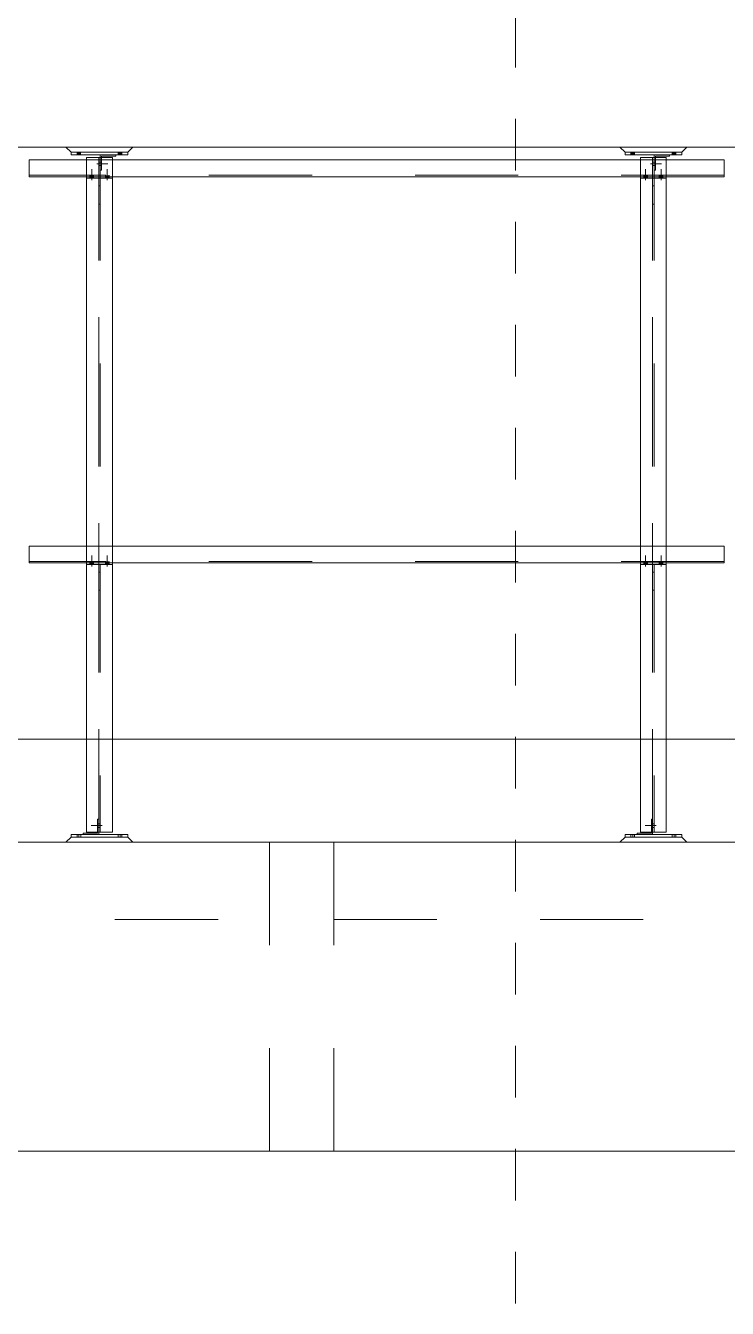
# Model space of a CAD drawing. Header units: millimetres. Extents: x 652937 to 1670132, y 1473552 to 2851037.
# Drawn here: x 663523.825 to 663526.549, y 1524528.41 to 1524533.392 of the extents above; entities that cross this region are included whole.
import ezdxf

# ---------------------------------------------------------------- set-up
doc = ezdxf.new("R2010")
doc.units = ezdxf.units.MM
for name, pattern in [('XKITLINE00', [0]), ('XKITLINE01', [4, 1, -1, 1, -1]), ('XKITLINE02', [4, 2, -2])]:
    doc.linetypes.add(name, pattern=pattern)
for name, color, linetype, lineweight in [('Bolt', 7, 'Continuous', 0), ('Part', 7, 'Continuous', 0), ('S-GRID', 7, 'Continuous', 9)]:
    doc.layers.add(name, color=color, linetype=linetype, lineweight=lineweight)

# ---------------------------------------------------------------- blocks, each defined once
blk = doc.blocks.new('*A24833556')
at = {"layer": 'S-GRID', "color": 7, "linetype": 'XKITLINE01', "lineweight": 0}
blk.add_line((139.952037, 31.472868), (282.742408, 31.472868), dxfattribs=at)
blk = doc.blocks.new('*A25073580')
at = {"layer": 'Part', "color": 7, "linetype": 'XKITLINE00', "lineweight": 0}
for p, q in [((244.21731, 44.772868), (243.71731, 44.772868)), ((243.71731, 44.772868), (243.71731, 44.722868)), ((244.21731, 44.772868), (244.21731, 44.722868)), ((243.71731, 44.367868), (243.71731, 37.222868)), ((244.21731, 44.367868), (244.21731, 37.222868)), ((243.71731, 33.472868), (243.71731, 36.867868)), ((244.21731, 36.867868), (244.21731, 33.472868))]:
    blk.add_line(p, q, dxfattribs=at)
at = {"layer": 'Part', "color": 7, "linetype": 'XKITLINE02', "lineweight": 0}
for p, q in [((243.71731, 31.672868), (243.71731, 44.772868)), ((243.71731, 44.772868), (243.71731, 44.772868)), ((243.71731, 44.722868), (243.71731, 44.367868)), ((243.95231, 44.772868), (243.95231, 31.672868)), ((243.98231, 44.772868), (243.98231, 31.672868)), ((244.21731, 44.722868), (244.21731, 36.867868)), ((243.71731, 44.427868), (243.71731, 44.367868)), ((243.95231, 31.672868), (243.95231, 44.427868)), ((243.71731, 37.222868), (243.71731, 36.867868)), ((244.21731, 37.222868), (244.21731, 36.867868)), ((243.71731, 33.472868), (243.71731, 31.672868)), ((244.21731, 33.472868), (244.21731, 31.672868)), ((243.71731, 31.672868), (244.21731, 31.672868))]:
    blk.add_line(p, q, dxfattribs=at)
blk = doc.blocks.new('*A25113584')
at = {"layer": 'Part', "color": 7, "linetype": 'XKITLINE02', "lineweight": 0}
for p, q in [((254.467297, 31.672868), (254.467297, 44.772868)), ((254.467297, 44.772868), (254.467298, 44.772868)), ((254.467298, 44.722868), (254.467298, 44.367868)), ((254.702298, 44.772868), (254.702298, 31.672868)), ((254.732298, 44.772868), (254.732297, 31.672868)), ((254.967298, 44.722868), (254.967298, 36.867868)), ((254.467297, 44.397868), (254.467298, 44.367868)), ((254.702297, 31.672868), (254.702297, 44.367868)), ((254.467298, 37.222868), (254.467298, 36.867868)), ((254.967298, 37.222868), (254.967298, 36.867868)), ((254.467298, 33.472868), (254.467297, 31.672868)), ((254.967298, 33.472868), (254.967297, 31.672868)), ((254.467297, 31.672868), (254.967298, 31.672868))]:
    blk.add_line(p, q, dxfattribs=at)
at = {"layer": 'Part', "color": 7, "linetype": 'XKITLINE00', "lineweight": 0}
for p, q in [((254.967298, 44.772868), (254.467298, 44.772868)), ((254.467298, 44.772868), (254.467298, 44.722868)), ((254.967298, 44.772868), (254.967298, 44.722868)), ((254.467298, 44.367868), (254.467298, 37.222868)), ((254.967298, 44.367868), (254.967298, 37.222868)), ((254.467298, 33.472868), (254.467298, 36.867868)), ((254.967298, 36.867868), (254.967298, 33.472868))]:
    blk.add_line(p, q, dxfattribs=at)
blk = doc.blocks.new('*A25153588')
at = {"layer": 'S-GRID', "color": 7, "linetype": 'XKITLINE01', "lineweight": 0}
blk.add_line((252.042339, -15.480012), (252.042339, 86.572868), dxfattribs=at)
blk = doc.blocks.new('*A25423615')
at = {"layer": 'Part', "color": 7, "linetype": 'XKITLINE02', "lineweight": 0}
for p, q in [((243.317309, 31.472868), (243.41731, 31.572868)), ((244.61731, 31.472868), (243.317309, 31.472868)), ((243.41731, 31.572868), (243.31731, 31.472868)), ((243.41731, 31.572868), (244.51731, 31.572868)), ((244.61731, 31.472868), (244.51731, 31.572868)), ((244.51731, 31.572868), (244.617309, 31.472868)), ((244.617309, 31.472868), (244.61731, 31.472868))]:
    blk.add_line(p, q, dxfattribs=at)
blk = doc.blocks.new('*A25433616')
at = {"layer": 'Bolt', "color": 7, "linetype": 'XKITLINE02', "lineweight": 0}
for p, q in [((244.02191, 31.797868), (243.80731, 31.797868)), ((243.95231, 31.832868), (243.92731, 31.832868)), ((243.95231, 31.762868), (243.92731, 31.762868)), ((243.98231, 31.832868), (243.95231, 31.832868)), ((243.98231, 31.762868), (243.95231, 31.762868))]:
    blk.add_line(p, q, dxfattribs=at)
blk = doc.blocks.new('*A25443617')
at = {"layer": 'Part', "color": 7, "linetype": 'XKITLINE02', "lineweight": 0}
for p, q in [((244.51731, 31.622868), (243.41731, 31.622868)), ((243.41731, 31.572868), (243.41731, 31.622868)), ((243.41731, 31.622868), (243.41731, 31.572868)), ((244.51731, 31.572868), (243.41731, 31.572868)), ((244.51731, 31.622868), (244.51731, 31.572868)), ((244.51731, 31.572868), (244.51731, 31.622868))]:
    blk.add_line(p, q, dxfattribs=at)
blk = doc.blocks.new('*A25453618')
at = {"layer": 'Part', "color": 7, "linetype": 'XKITLINE02', "lineweight": 0}
for p, q in [((243.95231, 31.922868), (243.92731, 31.922868)), ((243.92731, 31.922868), (243.92731, 31.647868)), ((243.92731, 31.647868), (243.92731, 31.922868)), ((243.95231, 31.622868), (243.95231, 31.922868)), ((243.95231, 31.622868), (243.95231, 31.922868)), ((243.92731, 31.647868), (243.65231, 31.647868)), ((243.65231, 31.647868), (243.65231, 31.622868)), ((243.65231, 31.647868), (243.65231, 31.622868)), ((243.65231, 31.622868), (243.95231, 31.622868))]:
    blk.add_line(p, q, dxfattribs=at)
blk = doc.blocks.new('*A25463619')
at = {"layer": 'Bolt', "color": 7, "linetype": 'XKITLINE02', "lineweight": 0}
for p, q in [((243.53231, 31.572868), (243.53231, 31.622868)), ((243.56731, 31.572868), (243.56731, 31.622868)), ((243.60231, 31.572868), (243.60231, 31.622868)), ((244.33231, 31.572868), (244.33231, 31.622868)), ((244.36731, 31.572868), (244.36731, 31.622868)), ((244.40231, 31.572868), (244.40231, 31.622868))]:
    blk.add_line(p, q, dxfattribs=at)
blk = doc.blocks.new('*A25473620')
at = {"layer": 'Part', "color": 7, "linetype": 'XKITLINE02', "lineweight": 0}
for p, q in [((254.067297, 31.472868), (254.167297, 31.572868)), ((255.367298, 31.472868), (254.067297, 31.472868)), ((254.167298, 31.572868), (254.067298, 31.472868)), ((254.167297, 31.572868), (255.267298, 31.572868)), ((255.367298, 31.472868), (255.267297, 31.572868)), ((255.267297, 31.572868), (255.367297, 31.472868)), ((255.367297, 31.472868), (255.367298, 31.472868))]:
    blk.add_line(p, q, dxfattribs=at)
blk = doc.blocks.new('*A25483621')
at = {"layer": 'Bolt', "color": 7, "linetype": 'XKITLINE02', "lineweight": 0}
for p, q in [((254.771897, 31.797868), (254.557297, 31.797868)), ((254.702297, 31.832868), (254.677297, 31.832868)), ((254.702298, 31.762868), (254.677298, 31.762868)), ((254.732297, 31.832868), (254.702297, 31.832868)), ((254.732297, 31.762868), (254.702297, 31.762868))]:
    blk.add_line(p, q, dxfattribs=at)
blk = doc.blocks.new('*A25493622')
at = {"layer": 'Part', "color": 7, "linetype": 'XKITLINE02', "lineweight": 0}
for p, q in [((255.267298, 31.622868), (254.167297, 31.622868)), ((254.167297, 31.622868), (254.167297, 31.572868)), ((255.267298, 31.572868), (254.167297, 31.572868)), ((254.167298, 31.572868), (254.167298, 31.622868)), ((255.267297, 31.572868), (255.267297, 31.622868)), ((255.267298, 31.622868), (255.267298, 31.572868))]:
    blk.add_line(p, q, dxfattribs=at)
blk = doc.blocks.new('*A25503623')
at = {"layer": 'Part', "color": 7, "linetype": 'XKITLINE02', "lineweight": 0}
for p, q in [((254.702298, 31.922868), (254.677297, 31.922868)), ((254.677297, 31.647868), (254.677297, 31.922868)), ((254.677298, 31.922868), (254.677298, 31.647868)), ((254.702297, 31.622868), (254.702297, 31.922868)), ((254.702298, 31.622868), (254.702298, 31.922868)), ((254.677298, 31.647868), (254.402297, 31.647868)), ((254.402297, 31.647868), (254.402297, 31.622868)), ((254.402298, 31.647868), (254.402298, 31.622868)), ((254.402297, 31.622868), (254.702298, 31.622868))]:
    blk.add_line(p, q, dxfattribs=at)
blk = doc.blocks.new('*A25513624')
at = {"layer": 'Bolt', "color": 7, "linetype": 'XKITLINE02', "lineweight": 0}
for p, q in [((254.282297, 31.572868), (254.282297, 31.622868)), ((254.317297, 31.572868), (254.317297, 31.622868)), ((254.352298, 31.572868), (254.352298, 31.622868)), ((255.082297, 31.572868), (255.082297, 31.622868)), ((255.117297, 31.572868), (255.117297, 31.622868)), ((255.152298, 31.572868), (255.152298, 31.622868))]:
    blk.add_line(p, q, dxfattribs=at)
blk = doc.blocks.new('*A25753648')
at = {"layer": 'Part', "color": 7, "linetype": 'XKITLINE00', "lineweight": 0}
for p, q in [((271.212361, 31.472868), (227.477361, 31.472868)), ((271.212361, 25.472868), (227.477361, 25.472868))]:
    blk.add_line(p, q, dxfattribs=at)
blk = doc.blocks.new('*A25763649')
at = {"layer": 'Part', "color": 7, "linetype": 'XKITLINE00', "lineweight": 0}
for p, q in [((271.212361, 33.472868), (227.477361, 33.472868)), ((271.212361, 31.472868), (227.477361, 31.472868))]:
    blk.add_line(p, q, dxfattribs=at)
blk = doc.blocks.new('*A27473820')
at = {"layer": 'Part', "color": 7, "linetype": 'XKITLINE02', "lineweight": 0}
for p, q in [((247.267338, 31.472868), (232.267336, 31.472868)), ((232.267338, 29.972868), (232.267338, 31.472868)), ((247.267338, 29.972868), (247.267338, 31.472868)), ((232.267336, 29.972868), (247.267338, 29.972868))]:
    blk.add_line(p, q, dxfattribs=at)
blk = doc.blocks.new('*A27873860')
at = {"layer": 'Part', "color": 7, "linetype": 'XKITLINE02', "lineweight": 0}
for p, q in [((248.517338, 31.472868), (247.267336, 31.472868)), ((247.267338, 25.472868), (247.267338, 31.472868)), ((248.517338, 25.472868), (248.517338, 31.472868)), ((247.267336, 25.472868), (248.517338, 25.472868))]:
    blk.add_line(p, q, dxfattribs=at)
blk = doc.blocks.new('*A27983871')
at = {"layer": 'Part', "color": 7, "linetype": 'XKITLINE02', "lineweight": 0}
for p, q in [((259.117338, 31.472868), (248.517336, 31.472868)), ((248.517338, 29.972868), (248.517338, 31.472868)), ((259.117338, 29.972868), (259.117338, 31.472868)), ((248.517336, 29.972868), (259.117338, 29.972868))]:
    blk.add_line(p, q, dxfattribs=at)
blk = doc.blocks.new('*A28003873')
at = {"layer": 'Part', "color": 7, "linetype": 'XKITLINE00', "lineweight": 0}
blk.add_line((271.212361, 44.972868), (227.477361, 44.972868), dxfattribs=at)
blk = doc.blocks.new('*A31294201')
at = {"layer": 'Part', "color": 7, "linetype": 'XKITLINE00', "lineweight": 0}
for p, q in [((256.092247, 37.222868), (242.602427, 37.222868)), ((242.602427, 36.897868), (242.602427, 37.222868)), ((256.09225, 37.222868), (256.092247, 37.222868)), ((256.092247, 37.222868), (256.092247, 36.897868)), ((256.092247, 36.897868), (242.602427, 36.897868)), ((256.092247, 36.897868), (256.092282, 36.897868))]:
    blk.add_line(p, q, dxfattribs=at)
at = {"layer": 'Part', "color": 7, "linetype": 'XKITLINE02', "lineweight": 0}
for p, q in [((242.602429, 36.927868), (242.602429, 37.222868)), ((242.602459, 36.927868), (242.602459, 37.222868)), ((242.602461, 36.897868), (242.602461, 37.222868)), ((256.092282, 37.222868), (256.092247, 37.222868)), ((256.09225, 36.927868), (256.09225, 37.222868)), ((256.092282, 37.222868), (256.09228, 37.222868)), ((256.09228, 37.222868), (256.09228, 36.927868)), ((256.092282, 36.897868), (256.092282, 37.222868)), ((256.09228, 36.927868), (242.602429, 36.927868)), ((256.092282, 36.897868), (256.092247, 36.897868)), ((256.09228, 36.927868), (256.09225, 36.927868))]:
    blk.add_line(p, q, dxfattribs=at)
blk = doc.blocks.new('*A31304202')
at = {"layer": 'Part', "color": 7, "linetype": 'XKITLINE00', "lineweight": 0}
for p, q in [((256.092247, 44.722868), (242.602427, 44.722868)), ((242.602427, 44.397868), (242.602427, 44.722868)), ((256.09225, 44.722868), (256.092247, 44.722868)), ((256.092247, 44.722868), (256.092247, 44.397868)), ((256.092247, 44.397868), (242.602427, 44.397868)), ((256.092247, 44.397868), (256.092282, 44.397868))]:
    blk.add_line(p, q, dxfattribs=at)
at = {"layer": 'Part', "color": 7, "linetype": 'XKITLINE02', "lineweight": 0}
for p, q in [((242.602429, 44.427868), (242.602429, 44.722868)), ((242.602459, 44.427868), (242.602459, 44.722868)), ((242.602461, 44.397868), (242.602461, 44.722868)), ((256.092282, 44.722868), (256.092247, 44.722868)), ((256.09225, 44.427868), (256.09225, 44.722868)), ((256.092282, 44.722868), (256.09228, 44.722868)), ((256.09228, 44.722868), (256.09228, 44.427868)), ((256.092282, 44.397868), (256.092282, 44.722868)), ((256.09228, 44.427868), (242.602429, 44.427868)), ((256.092282, 44.397868), (256.092247, 44.397868)), ((256.09228, 44.427868), (256.09225, 44.427868))]:
    blk.add_line(p, q, dxfattribs=at)
blk = doc.blocks.new('*A32744346')
at = {"layer": 'Part', "color": 7, "linetype": 'XKITLINE00', "lineweight": 0}
for p, q in [((243.41731, 44.822868), (243.41731, 44.872868)), ((244.51731, 44.872868), (243.41731, 44.872868)), ((244.51731, 44.822868), (244.51731, 44.872868)), ((243.41731, 44.822868), (244.51731, 44.822868))]:
    blk.add_line(p, q, dxfattribs=at)
at = {"layer": 'Part', "color": 7, "linetype": 'XKITLINE02', "lineweight": 0}
for p, q in [((243.41731, 44.872868), (243.41731, 44.822868)), ((244.51731, 44.872868), (244.51731, 44.822868))]:
    blk.add_line(p, q, dxfattribs=at)
blk = doc.blocks.new('*A32754347')
at = {"layer": 'Part', "color": 7, "linetype": 'XKITLINE00', "lineweight": 0}
for p, q in [((243.98231, 44.822868), (243.98231, 44.772868)), ((244.00731, 44.797868), (244.00731, 44.772868)), ((244.00731, 44.797868), (244.28231, 44.797868)), ((244.28231, 44.797868), (244.28231, 44.822868))]:
    blk.add_line(p, q, dxfattribs=at)
at = {"layer": 'Part', "color": 7, "linetype": 'XKITLINE02', "lineweight": 0}
for p, q in [((244.28231, 44.822868), (243.98231, 44.822868)), ((243.98231, 44.772868), (243.98231, 44.522868)), ((244.00731, 44.772868), (244.00731, 44.522868)), ((244.28231, 44.822868), (244.28231, 44.797868)), ((243.98231, 44.522868), (244.00731, 44.522868))]:
    blk.add_line(p, q, dxfattribs=at)
blk = doc.blocks.new('*A32764348')
at = {"layer": 'Part', "color": 7, "linetype": 'XKITLINE02', "lineweight": 0}
for p, q in [((243.41731, 44.872868), (243.317309, 44.972868)), ((243.317309, 44.972868), (243.31731, 44.972868)), ((243.317309, 44.972868), (244.61731, 44.972868)), ((244.51731, 44.872868), (244.617309, 44.972868))]:
    blk.add_line(p, q, dxfattribs=at)
at = {"layer": 'Part', "color": 7, "linetype": 'XKITLINE00', "lineweight": 0}
for p, q in [((243.41731, 44.872868), (243.31731, 44.972868)), ((244.51731, 44.872868), (243.41731, 44.872868)), ((244.61731, 44.972868), (244.51731, 44.872868))]:
    blk.add_line(p, q, dxfattribs=at)
blk = doc.blocks.new('*A32774349')
at = {"layer": 'Bolt', "color": 7, "linetype": 'XKITLINE02', "lineweight": 0}
for p, q in [((243.91271, 44.647868), (244.12731, 44.647868)), ((243.95231, 44.682868), (243.98231, 44.682868)), ((243.95231, 44.612868), (243.98231, 44.612868)), ((243.98231, 44.682868), (244.00731, 44.682868)), ((243.98231, 44.612868), (244.00731, 44.612868))]:
    blk.add_line(p, q, dxfattribs=at)
blk = doc.blocks.new('*A32784350')
at = {"layer": 'Bolt'}
for points in [[(243.602, 44.873), (243.602, 44.823), (243.532, 44.823), (243.532, 44.873)], [(244.402, 44.873), (244.402, 44.823), (244.332, 44.823), (244.332, 44.873)]]:
    blk.add_hatch(color=7, dxfattribs=at).paths.add_polyline_path(points, flags=17)
at = {"layer": 'Bolt', "color": 7, "linetype": 'XKITLINE00', "lineweight": 0}
for p, q in [((243.532, 44.873), (243.532, 44.823)), ((243.567, 44.873), (243.567, 44.823)), ((243.602, 44.873), (243.602, 44.823)), ((244.332, 44.873), (244.332, 44.823)), ((244.367, 44.873), (244.367, 44.823)), ((244.402, 44.873), (244.402, 44.823))]:
    blk.add_line(p, q, dxfattribs=at)
blk = doc.blocks.new('*A32844356')
at = {"layer": 'Part', "color": 7, "linetype": 'XKITLINE00', "lineweight": 0}
for p, q in [((255.267298, 44.872868), (254.167297, 44.872868)), ((254.167298, 44.822868), (254.167298, 44.872868)), ((255.267298, 44.822868), (255.267298, 44.872868)), ((254.167297, 44.822868), (255.267298, 44.822868))]:
    blk.add_line(p, q, dxfattribs=at)
at = {"layer": 'Part', "color": 7, "linetype": 'XKITLINE02', "lineweight": 0}
for p, q in [((254.167297, 44.872868), (254.167297, 44.822868)), ((255.267297, 44.872868), (255.267297, 44.822868))]:
    blk.add_line(p, q, dxfattribs=at)
blk = doc.blocks.new('*A32854357')
at = {"layer": 'Part', "color": 7, "linetype": 'XKITLINE02', "lineweight": 0}
for p, q in [((255.032298, 44.822868), (254.732297, 44.822868)), ((254.732298, 44.772868), (254.732297, 44.522868)), ((254.757298, 44.772868), (254.757297, 44.522868)), ((255.032297, 44.822868), (255.032297, 44.797868)), ((254.732297, 44.522868), (254.757298, 44.522868))]:
    blk.add_line(p, q, dxfattribs=at)
at = {"layer": 'Part', "color": 7, "linetype": 'XKITLINE00', "lineweight": 0}
for p, q in [((254.732298, 44.822868), (254.732298, 44.772868)), ((254.757298, 44.797868), (254.757298, 44.772868)), ((254.757298, 44.797868), (255.032298, 44.797868)), ((255.032298, 44.797868), (255.032298, 44.822868))]:
    blk.add_line(p, q, dxfattribs=at)
blk = doc.blocks.new('*A32864358')
at = {"layer": 'Part', "color": 7, "linetype": 'XKITLINE02', "lineweight": 0}
for p, q in [((254.167297, 44.872868), (254.067297, 44.972868)), ((254.067297, 44.972868), (254.067298, 44.972868)), ((254.067297, 44.972868), (255.367298, 44.972868)), ((255.267297, 44.872868), (255.367297, 44.972868))]:
    blk.add_line(p, q, dxfattribs=at)
at = {"layer": 'Part', "color": 7, "linetype": 'XKITLINE00', "lineweight": 0}
for p, q in [((254.167298, 44.872868), (254.067298, 44.972868)), ((255.267298, 44.872868), (254.167297, 44.872868)), ((255.367298, 44.972868), (255.267298, 44.872868))]:
    blk.add_line(p, q, dxfattribs=at)
blk = doc.blocks.new('*A32874359')
at = {"layer": 'Bolt', "color": 7, "linetype": 'XKITLINE02', "lineweight": 0}
for p, q in [((254.662697, 44.647868), (254.877297, 44.647868)), ((254.702297, 44.682868), (254.732297, 44.682868)), ((254.702297, 44.612868), (254.732297, 44.612868)), ((254.732297, 44.612868), (254.757297, 44.612868)), ((254.732298, 44.682868), (254.757298, 44.682868))]:
    blk.add_line(p, q, dxfattribs=at)
blk = doc.blocks.new('*A32884360')
at = {"layer": 'Bolt'}
for points in [[(254.352, 44.873), (254.352, 44.823), (254.282, 44.823), (254.282, 44.873)], [(255.152, 44.873), (255.152, 44.823), (255.082, 44.823), (255.082, 44.873)]]:
    blk.add_hatch(color=7, dxfattribs=at).paths.add_polyline_path(points, flags=17)
at = {"layer": 'Bolt', "color": 7, "linetype": 'XKITLINE00', "lineweight": 0}
for p, q in [((254.282, 44.873), (254.282, 44.823)), ((254.317, 44.873), (254.317, 44.823)), ((254.352, 44.873), (254.352, 44.823)), ((255.082, 44.873), (255.082, 44.823)), ((255.117, 44.873), (255.117, 44.823)), ((255.152, 44.873), (255.152, 44.823))]:
    blk.add_line(p, q, dxfattribs=at)
blk = doc.blocks.new('*A32894361')
at = {"layer": 'Part', "color": 7, "linetype": 'XKITLINE02', "lineweight": 0}
for p, q in [((244.217311, 36.897868), (243.71731, 36.897868)), ((243.71731, 36.897868), (243.71731, 36.867868)), ((244.21731, 36.897868), (244.217311, 36.897868)), ((244.21731, 36.897868), (244.21731, 36.867868))]:
    blk.add_line(p, q, dxfattribs=at)
at = {"layer": 'Part', "color": 7, "linetype": 'XKITLINE00', "lineweight": 0}
for p, q in [((243.71731, 36.867868), (243.717311, 36.867868)), ((243.717311, 36.867868), (243.717311, 36.897868)), ((243.717311, 36.867868), (244.217311, 36.867868)), ((244.21731, 36.867868), (244.217311, 36.867868)), ((244.217311, 36.867868), (244.217311, 36.897868))]:
    blk.add_line(p, q, dxfattribs=at)
blk = doc.blocks.new('*A32904362')
at = {"layer": 'Part', "color": 7, "linetype": 'XKITLINE00', "lineweight": 0}
for p, q in [((243.952311, 36.867868), (243.95231, 36.867868)), ((243.95231, 36.367868), (243.952311, 36.867868)), ((243.952311, 36.867868), (243.982311, 36.867868)), ((243.98231, 36.367868), (243.982311, 36.867868)), ((243.952311, 36.717868), (243.982311, 36.717868)), ((243.95231, 36.367868), (243.98231, 36.367868))]:
    blk.add_line(p, q, dxfattribs=at)
at = {"layer": 'Part', "color": 7, "linetype": 'XKITLINE02', "lineweight": 0}
for p, q in [((243.95231, 36.867868), (243.95231, 36.367868)), ((243.952311, 36.867868), (243.95231, 36.867868)), ((243.98231, 36.367868), (243.98231, 36.867868))]:
    blk.add_line(p, q, dxfattribs=at)
blk = doc.blocks.new('*A32914363')
at = {"layer": 'Bolt'}
for points in [[(243.782, 36.898), (243.782, 36.928), (243.852, 36.928), (243.852, 36.898)], [(243.782, 36.868), (243.782, 36.898), (243.852, 36.898), (243.852, 36.868)], [(244.082, 36.898), (244.082, 36.928), (244.152, 36.928), (244.152, 36.898)], [(244.082, 36.868), (244.082, 36.898), (244.152, 36.898), (244.152, 36.868)]]:
    blk.add_hatch(color=7, dxfattribs=at).paths.add_polyline_path(points, flags=17)
at = {"layer": 'Bolt', "color": 7, "linetype": 'XKITLINE00', "lineweight": 0}
for p, q in [((243.782, 36.898), (243.782, 36.928)), ((243.782, 36.868), (243.782, 36.898)), ((243.817, 36.828), (243.817, 37.043)), ((243.852, 36.898), (243.852, 36.928)), ((243.852, 36.868), (243.852, 36.898)), ((244.082, 36.898), (244.082, 36.928)), ((244.082, 36.868), (244.082, 36.898)), ((244.117, 36.828), (244.117, 37.043)), ((244.152, 36.898), (244.152, 36.928)), ((244.152, 36.868), (244.152, 36.898))]:
    blk.add_line(p, q, dxfattribs=at)
blk = doc.blocks.new('*A32924364')
at = {"layer": 'Part', "color": 7, "linetype": 'XKITLINE00', "lineweight": 0}
for p, q in [((254.467298, 36.867868), (254.467298, 36.897868)), ((254.467298, 36.867868), (254.467298, 36.867868)), ((254.467298, 36.867868), (254.967298, 36.867868)), ((254.967298, 36.867868), (254.967298, 36.897868)), ((254.967298, 36.867868), (254.967298, 36.867868))]:
    blk.add_line(p, q, dxfattribs=at)
at = {"layer": 'Part', "color": 7, "linetype": 'XKITLINE02', "lineweight": 0}
for p, q in [((254.967298, 36.897868), (254.467298, 36.897868)), ((254.467298, 36.897868), (254.467298, 36.867868)), ((254.967298, 36.897868), (254.967298, 36.897868)), ((254.967298, 36.897868), (254.967298, 36.867868))]:
    blk.add_line(p, q, dxfattribs=at)
blk = doc.blocks.new('*A32934365')
at = {"layer": 'Part', "color": 7, "linetype": 'XKITLINE00', "lineweight": 0}
for p, q in [((254.702298, 36.867868), (254.702298, 36.867868)), ((254.702298, 36.367868), (254.702298, 36.867868)), ((254.702298, 36.867868), (254.732298, 36.867868)), ((254.732298, 36.367868), (254.732298, 36.867868)), ((254.702298, 36.717868), (254.732298, 36.717868)), ((254.702298, 36.367868), (254.732298, 36.367868))]:
    blk.add_line(p, q, dxfattribs=at)
at = {"layer": 'Part', "color": 7, "linetype": 'XKITLINE02', "lineweight": 0}
for p, q in [((254.702298, 36.867868), (254.702298, 36.367868)), ((254.702298, 36.867868), (254.702298, 36.867868)), ((254.732298, 36.367868), (254.732298, 36.867868))]:
    blk.add_line(p, q, dxfattribs=at)
blk = doc.blocks.new('*A32944366')
at = {"layer": 'Bolt'}
for points in [[(254.532, 36.898), (254.532, 36.928), (254.602, 36.928), (254.602, 36.898)], [(254.532, 36.868), (254.532, 36.898), (254.602, 36.898), (254.602, 36.868)], [(254.832, 36.898), (254.832, 36.928), (254.902, 36.928), (254.902, 36.898)], [(254.832, 36.868), (254.832, 36.898), (254.902, 36.898), (254.902, 36.868)]]:
    blk.add_hatch(color=7, dxfattribs=at).paths.add_polyline_path(points, flags=17)
at = {"layer": 'Bolt', "color": 7, "linetype": 'XKITLINE00', "lineweight": 0}
for p, q in [((254.532, 36.898), (254.532, 36.928)), ((254.532, 36.868), (254.532, 36.898)), ((254.567, 36.828), (254.567, 37.043)), ((254.602, 36.898), (254.602, 36.928)), ((254.602, 36.868), (254.602, 36.898)), ((254.832, 36.898), (254.832, 36.928)), ((254.832, 36.868), (254.832, 36.898)), ((254.867, 36.828), (254.867, 37.043)), ((254.902, 36.898), (254.902, 36.928)), ((254.902, 36.868), (254.902, 36.898))]:
    blk.add_line(p, q, dxfattribs=at)
blk = doc.blocks.new('*A32954367')
at = {"layer": 'Part', "color": 7, "linetype": 'XKITLINE02', "lineweight": 0}
for p, q in [((244.217311, 44.397868), (243.71731, 44.397868)), ((243.71731, 44.397868), (243.71731, 44.367868)), ((244.21731, 44.397868), (244.217311, 44.397868)), ((244.21731, 44.397868), (244.21731, 44.367868))]:
    blk.add_line(p, q, dxfattribs=at)
at = {"layer": 'Part', "color": 7, "linetype": 'XKITLINE00', "lineweight": 0}
for p, q in [((243.71731, 44.367868), (243.717311, 44.367868)), ((243.717311, 44.367868), (243.717311, 44.397868)), ((243.717311, 44.367868), (244.217311, 44.367868)), ((244.21731, 44.367868), (244.217311, 44.367868)), ((244.217311, 44.367868), (244.217311, 44.397868))]:
    blk.add_line(p, q, dxfattribs=at)
blk = doc.blocks.new('*A32964368')
at = {"layer": 'Part', "color": 7, "linetype": 'XKITLINE00', "lineweight": 0}
for p, q in [((243.952311, 44.367868), (243.95231, 44.367868)), ((243.95231, 43.867868), (243.952311, 44.367868)), ((243.952311, 44.367868), (243.982311, 44.367868)), ((243.98231, 43.867868), (243.982311, 44.367868)), ((243.952311, 44.217868), (243.982311, 44.217868)), ((243.95231, 43.867868), (243.98231, 43.867868))]:
    blk.add_line(p, q, dxfattribs=at)
at = {"layer": 'Part', "color": 7, "linetype": 'XKITLINE02', "lineweight": 0}
for p, q in [((243.95231, 44.367868), (243.95231, 43.867868)), ((243.952311, 44.367868), (243.95231, 44.367868)), ((243.98231, 43.867868), (243.98231, 44.367868))]:
    blk.add_line(p, q, dxfattribs=at)
blk = doc.blocks.new('*A32974369')
at = {"layer": 'Bolt'}
for points in [[(243.782, 44.398), (243.782, 44.428), (243.852, 44.428), (243.852, 44.398)], [(243.782, 44.368), (243.782, 44.398), (243.852, 44.398), (243.852, 44.368)], [(244.082, 44.398), (244.082, 44.428), (244.152, 44.428), (244.152, 44.398)], [(244.082, 44.368), (244.082, 44.398), (244.152, 44.398), (244.152, 44.368)]]:
    blk.add_hatch(color=7, dxfattribs=at).paths.add_polyline_path(points, flags=17)
at = {"layer": 'Bolt', "color": 7, "linetype": 'XKITLINE00', "lineweight": 0}
for p, q in [((243.782, 44.398), (243.782, 44.428)), ((243.782, 44.368), (243.782, 44.398)), ((243.817, 44.328), (243.817, 44.543)), ((243.852, 44.398), (243.852, 44.428)), ((243.852, 44.368), (243.852, 44.398)), ((244.082, 44.398), (244.082, 44.428)), ((244.082, 44.368), (244.082, 44.398)), ((244.117, 44.328), (244.117, 44.543)), ((244.152, 44.398), (244.152, 44.428)), ((244.152, 44.368), (244.152, 44.398))]:
    blk.add_line(p, q, dxfattribs=at)
blk = doc.blocks.new('*A32984370')
at = {"layer": 'Part', "color": 7, "linetype": 'XKITLINE00', "lineweight": 0}
for p, q in [((254.467298, 44.367868), (254.467298, 44.397868)), ((254.467298, 44.367868), (254.467298, 44.367868)), ((254.467298, 44.367868), (254.967298, 44.367868)), ((254.967298, 44.367868), (254.967298, 44.397868)), ((254.967298, 44.367868), (254.967298, 44.367868))]:
    blk.add_line(p, q, dxfattribs=at)
at = {"layer": 'Part', "color": 7, "linetype": 'XKITLINE02', "lineweight": 0}
for p, q in [((254.967298, 44.397868), (254.467298, 44.397868)), ((254.467298, 44.397868), (254.467298, 44.367868)), ((254.967298, 44.397868), (254.967298, 44.397868)), ((254.967298, 44.397868), (254.967298, 44.367868))]:
    blk.add_line(p, q, dxfattribs=at)
blk = doc.blocks.new('*A32994371')
at = {"layer": 'Part', "color": 7, "linetype": 'XKITLINE00', "lineweight": 0}
for p, q in [((254.702298, 44.367868), (254.702298, 44.367868)), ((254.702298, 43.867868), (254.702298, 44.367868)), ((254.702298, 44.367868), (254.732298, 44.367868)), ((254.732298, 43.867868), (254.732298, 44.367868)), ((254.702298, 44.217868), (254.732298, 44.217868)), ((254.702298, 43.867868), (254.732298, 43.867868))]:
    blk.add_line(p, q, dxfattribs=at)
at = {"layer": 'Part', "color": 7, "linetype": 'XKITLINE02', "lineweight": 0}
for p, q in [((254.702298, 44.367868), (254.702298, 43.867868)), ((254.702298, 44.367868), (254.702298, 44.367868)), ((254.732298, 43.867868), (254.732298, 44.367868))]:
    blk.add_line(p, q, dxfattribs=at)
blk = doc.blocks.new('*A33004372')
at = {"layer": 'Bolt'}
for points in [[(254.532, 44.398), (254.532, 44.428), (254.602, 44.428), (254.602, 44.398)], [(254.532, 44.368), (254.532, 44.398), (254.602, 44.398), (254.602, 44.368)], [(254.832, 44.398), (254.832, 44.428), (254.902, 44.428), (254.902, 44.398)], [(254.832, 44.368), (254.832, 44.398), (254.902, 44.398), (254.902, 44.368)]]:
    blk.add_hatch(color=7, dxfattribs=at).paths.add_polyline_path(points, flags=17)
at = {"layer": 'Bolt', "color": 7, "linetype": 'XKITLINE00', "lineweight": 0}
for p, q in [((254.532, 44.398), (254.532, 44.428)), ((254.532, 44.368), (254.532, 44.398)), ((254.567, 44.328), (254.567, 44.543)), ((254.602, 44.398), (254.602, 44.428)), ((254.602, 44.368), (254.602, 44.398)), ((254.832, 44.398), (254.832, 44.428)), ((254.832, 44.368), (254.832, 44.398)), ((254.867, 44.328), (254.867, 44.543)), ((254.902, 44.398), (254.902, 44.428)), ((254.902, 44.368), (254.902, 44.398))]:
    blk.add_line(p, q, dxfattribs=at)

msp = doc.modelspace()

# ---------------------------------------------------------------- block references
at = {"color": 7, "lineweight": 0, "xscale": 0.2, "yscale": 0.2, "zscale": 0.2}
for name in ['*A25153588', '*A28003873', '*A32764348', '*A32864358', '*A31304202', '*A32744346', '*A32784350', '*A25073580', '*A32754347', '*A32844356', '*A32884360', '*A25113584', '*A32854357', '*A32974369', '*A32774349', '*A33004372', '*A32874359', '*A32954367', '*A32964368', '*A32984370', '*A32994371', '*A31294201', '*A32914363', '*A32944366', '*A32894361', '*A32904362', '*A32924364', '*A32934365', '*A25763649', '*A24833556', '*A25453618', '*A25433616', '*A25503623', '*A25483621', '*A25423615', '*A25443617', '*A25463619', '*A25473620', '*A25493622', '*A25513624', '*A25753648', '*A27473820', '*A27873860', '*A27983871']:
    msp.add_blockref(name, (663475.3182, 1524523.9257), dxfattribs=at)

doc.saveas('drawing.dxf')
